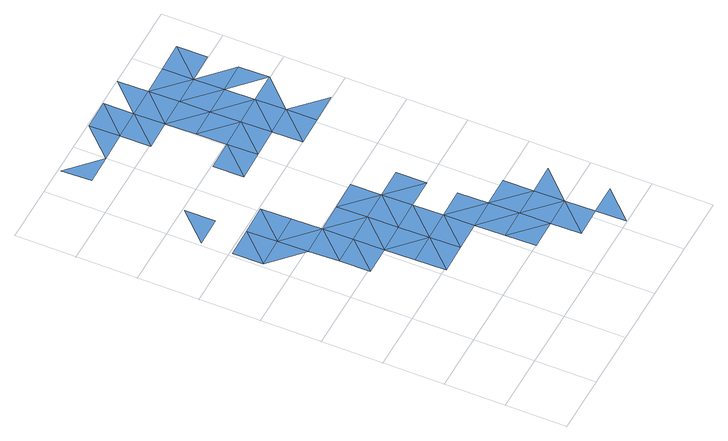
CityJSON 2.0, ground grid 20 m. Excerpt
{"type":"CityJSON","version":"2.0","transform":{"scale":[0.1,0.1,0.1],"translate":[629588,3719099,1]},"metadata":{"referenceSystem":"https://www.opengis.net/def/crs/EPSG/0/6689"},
"CityObjects":{
"waterbody1":{"type":"WaterBody","attributes":{"name":"福岡県津波浸水想定図","class":"1140","function":"2","WaterBodyTsunamiRiskAttribute.description":"1","WaterBodyTsunamiRiskAttribute.rank":"3"},"geometry":[{"type":"MultiSurface","lod":"1","boundaries":[[[0,1,2]],[[3,4,5]],[[6,0,2]],[[7,8,9]],[[7,10,8]],[[11,12,13]],[[11,14,12]]]}]},
"waterbody2":{"type":"WaterBody","attributes":{"name":"福岡県津波浸水想定図","class":"1140","function":"2","WaterBodyTsunamiRiskAttribute.description":"1","WaterBodyTsunamiRiskAttribute.rank":"1"},"geometry":[{"type":"MultiSurface","lod":"1","boundaries":[[[15,3,16]],[[16,3,5]],[[17,4,1]],[[0,17,1]],[[4,17,5]],[[9,8,6]],[[17,18,5]],[[19,20,21]],[[22,0,6]],[[8,23,6]],[[16,5,24]],[[22,17,0]],[[5,18,24]],[[6,23,22]],[[25,23,8]],[[8,10,26]],[[17,22,27]],[[26,10,28]],[[26,25,8]],[[12,14,28]],[[22,23,29]],[[29,23,25]],[[28,30,26]],[[27,22,29]],[[31,32,33]],[[29,34,27]],[[28,14,30]],[[35,14,11]],[[25,36,29]],[[26,30,37]],[[14,38,30]],[[35,38,14]],[[39,40,41]],[[42,43,44]],[[38,45,30]],[[29,36,46]],[[47,43,42]],[[35,48,38]],[[32,49,50]],[[51,49,52]],[[53,43,47]],[[54,50,49]],[[53,55,43]],[[52,56,51]],[[53,47,57]],[[58,56,55]],[[54,49,51]],[[59,57,60]],[[58,55,53]],[[56,61,51]],[[62,53,57]],[[63,56,58]],[[59,60,64]],[[61,56,63]],[[53,62,58]],[[57,59,62]],[[65,51,61]],[[58,66,63]],[[67,59,64]],[[68,61,63]],[[58,62,66]],[[68,63,66]],[[59,69,62]],[[61,68,70]],[[69,71,66]],[[68,72,70]],[[73,72,68]]]}]},
"waterbody3":{"type":"WaterBody","attributes":{"name":"福岡県津波浸水想定図","class":"1140","function":"2","WaterBodyTsunamiRiskAttribute.description":"1","WaterBodyTsunamiRiskAttribute.rank":"2"},"geometry":[{"type":"MultiSurface","lod":"1","boundaries":[[[74,35,11]],[[40,35,74]],[[66,71,68]]]}]}
},
"vertices":[
[216,695,7],[117,693,10],[118,593,10],[13,891,7],[115,793,7],[113,893,7],[218,595,7],[222,395,7],[320,497,7],[220,495,7],[322,397,7],[526,201,7],[424,299,7],[426,199,7],[524,301,7],
[11,991,7],[111,993,7],[215,795,8],[213,895,7],[9,1091,10],[109,1093,7],[107,1193,10],[317,697,7],[318,597,7],[211,995,7],[418,599,7],[420,499,7],[315,797,7],[422,399,7],[416,699,7],[522,401,7],[101,1492,7],[201,1494,6],[99,1592,6],[415,799,7],[626,203,7],[518,600,7],[520,501,7],[624,302,7],[728,104,7],[628,103,7],[630,3,7],[309,1096,6],[407,1198,6],[307,1196,6],[622,402,7],[516,700,7],[409,1098,6],[724,304,7],[301,1496,6],[299,1596,6],[401,1498,6],[303,1396,6],[507,1200,6],[399,1598,6],[405,1298,6],[403,1398,6],[509,1100,6],[505,1300,6],[609,1102,6],[511,1000,6],[501,1500,6],[607,1202,6],[503,1400,6],[611,1002,6],[499,1600,6],[605,1302,6],[711,1004,6],[603,1402,6],[707,1204,6],[601,1502,6],[705,1304,6],[701,1504,6],[703,1404,6],
[528,101,7]
]}
